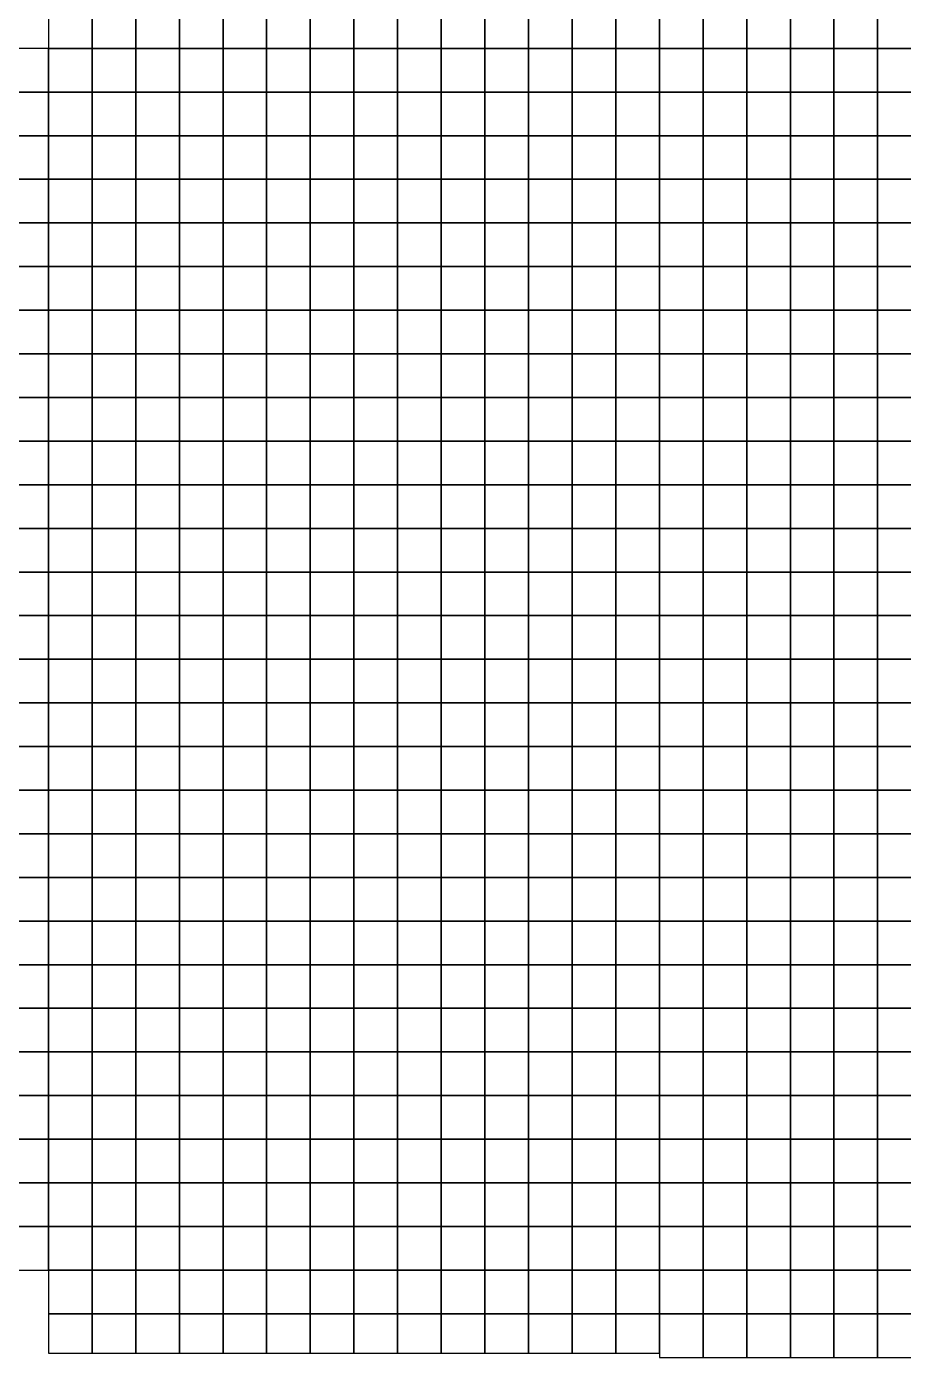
# Model space of a CAD drawing. Extents: x -2.8 to 74.5, y -0.2 to 18.4.
# Drawn here: x 6.07 to 10.09, y -0.2 to 5.9 of the extents above; entities that cross this region are included whole.
import ezdxf

# ---------------------------------------------------------------- set-up
doc = ezdxf.new("R2010")
doc.units = 0
doc.header["$MEASUREMENT"] = 0
doc.layers.add('layer_elements', color=7, linetype='Continuous')

msp = doc.modelspace()

# ---------------------------------------------------------------- linework, layer by layer
at = {"layer": 'layer_elements', "color": 40, "true_color": 0xffdc37}
for points in [[(6.17, 5.8), (6.37, 5.8, 0), (6.37, 6, 0), (6.17, 6)], [(6.17, 5.6, 0), (6.37, 5.6, 0), (6.37, 5.8, 0), (6.17, 5.8)], [(6.37, 5.6, 0), (6.57, 5.6), (6.57, 5.8), (6.37, 5.8, 0)], [(6.57, 5.6), (6.77, 5.6), (6.77, 5.8), (6.57, 5.8)], [(6.17, 5.4), (6.37, 5.4), (6.37, 5.6, 0), (6.17, 5.6, 0)], [(6.37, 5.4), (6.57, 5.4), (6.57, 5.6), (6.37, 5.6, 0)], [(5.97, 0.6), (6.17, 0.6), (6.17, 0.8), (5.97, 0.8)], [(6.17, 0.6), (6.37, 0.6), (6.37, 0.8), (6.17, 0.8)], [(6.37, 0.6), (6.57, 0.6), (6.57, 0.8), (6.37, 0.8)], [(6.57, 0.4), (6.77, 0.4), (6.77, 0.6), (6.57, 0.6)], [(5.97, 0.2), (6.17, 0.2), (6.17, 0.4), (5.97, 0.4, 0)], [(6.57, 0.2), (6.77, 0.2), (6.77, 0.4), (6.57, 0.4)]]:
    msp.add_3dface(points, dxfattribs=at)
at = {"layer": 'layer_elements', "color": 51, "true_color": 0xffff73}
for points in [[(6.37, 5.8, 0), (6.57, 5.8), (6.57, 6), (6.37, 6, 0)], [(6.57, 5.8), (6.77, 5.8), (6.77, 6), (6.57, 6)], [(6.77, 5.8), (6.97, 5.8), (6.97, 6), (6.77, 6)], [(6.97, 5.8), (7.17, 5.8), (7.17, 6), (6.97, 6)], [(7.17, 5.8), (7.37, 5.8), (7.37, 6), (7.17, 6)], [(6.77, 5.6), (6.97, 5.6), (6.97, 5.8), (6.77, 5.8)], [(6.97, 5.6), (7.17, 5.6), (7.17, 5.8), (6.97, 5.8)], [(7.17, 5.6), (7.37, 5.6), (7.37, 5.8), (7.17, 5.8)], [(6.57, 5.4), (6.77, 5.4), (6.77, 5.6), (6.57, 5.6)], [(6.77, 5.4), (6.97, 5.4), (6.97, 5.6), (6.77, 5.6)], [(6.97, 5.4), (7.17, 5.4), (7.17, 5.6), (6.97, 5.6)], [(7.17, 5.4), (7.37, 5.4), (7.37, 5.6), (7.17, 5.6)], [(6.37, 5.2), (6.57, 5.2), (6.57, 5.4), (6.37, 5.4)], [(6.57, 5.2), (6.77, 5.2), (6.77, 5.4), (6.57, 5.4)], [(6.77, 5.2), (6.97, 5.2), (6.97, 5.4), (6.77, 5.4)], [(6.97, 5.2), (7.17, 5.2), (7.17, 5.4), (6.97, 5.4)], [(6.57, 1), (6.77, 1), (6.77, 1.2), (6.57, 1.2)], [(5.97, 0.8), (6.17, 0.8), (6.17, 1), (5.97, 1)], [(6.17, 0.8), (6.37, 0.8), (6.37, 1), (6.17, 1)], [(6.37, 0.8), (6.57, 0.8), (6.57, 1), (6.37, 1)], [(6.57, 0.8), (6.77, 0.8), (6.77, 1), (6.57, 1)], [(6.77, 0.8), (6.97, 0.8), (6.97, 1), (6.77, 1)], [(6.97, 0.8), (7.17, 0.8), (7.17, 1), (6.97, 1)], [(6.57, 0.6), (6.77, 0.6), (6.77, 0.8), (6.57, 0.8)], [(6.77, 0.6), (6.97, 0.6), (6.97, 0.8), (6.77, 0.8)], [(6.97, 0.6), (7.17, 0.6), (7.17, 0.8), (6.97, 0.8)], [(6.77, 0.4), (6.97, 0.4), (6.97, 0.6), (6.77, 0.6)], [(6.77, 0.2), (6.97, 0.2), (6.97, 0.4), (6.77, 0.4)], [(6.37, 0, 0), (6.57, 0), (6.57, 0.2), (6.37, 0.2, 0)], [(6.57, 0), (6.77, 0), (6.77, 0.2), (6.57, 0.2)], [(6.77, 0), (6.97, 0), (6.97, 0.2), (6.77, 0.2)]]:
    msp.add_3dface(points, dxfattribs=at)
at = {"layer": 'layer_elements', "color": 171, "true_color": 0x8080ff}
for points in [[(7.37, 5.8), (7.57, 5.8), (7.57, 6), (7.37, 6)], [(7.57, 5.8), (7.77, 5.8), (7.77, 6), (7.57, 6)], [(7.77, 5.8), (7.97, 5.8), (7.97, 6), (7.77, 6)], [(7.97, 5.8), (8.17, 5.8), (8.17, 6), (7.97, 6)], [(8.17, 5.8), (8.37, 5.8), (8.37, 6), (8.17, 6)], [(8.37, 5.8), (8.57, 5.8), (8.57, 6), (8.37, 6)], [(8.57, 5.8), (8.77, 5.8), (8.77, 6), (8.57, 6)], [(8.77, 5.8), (8.97, 5.8, 0), (8.97, 6, 0), (8.77, 6)], [(8.97, 5.8, 0), (9.17, 5.8), (9.17, 6), (8.97, 6, 0)], [(9.17, 5.8), (9.37, 5.8), (9.37, 6), (9.17, 6)], [(9.37, 5.8), (9.57, 5.8), (9.57, 6), (9.37, 6)], [(9.57, 5.8), (9.77, 5.8), (9.77, 6), (9.57, 6)], [(9.77, 5.8), (9.97, 5.8), (9.97, 6), (9.77, 6)], [(9.97, 5.8), (10.17, 5.8), (10.17, 6), (9.97, 6)], [(5.97, 5.6, 0), (6.17, 5.6, 0), (6.17, 5.8), (5.97, 5.8)], [(7.37, 5.6), (7.57, 5.6), (7.57, 5.8), (7.37, 5.8)], [(7.57, 5.6), (7.77, 5.6), (7.77, 5.8), (7.57, 5.8)], [(7.77, 5.6), (7.97, 5.6), (7.97, 5.8), (7.77, 5.8)], [(7.97, 5.6), (8.17, 5.6), (8.17, 5.8), (7.97, 5.8)], [(8.17, 5.6), (8.37, 5.6), (8.37, 5.8), (8.17, 5.8)], [(8.37, 5.6), (8.57, 5.6), (8.57, 5.8), (8.37, 5.8)], [(8.57, 5.6), (8.77, 5.6), (8.77, 5.8), (8.57, 5.8)], [(8.77, 5.6), (8.97, 5.6, 0), (8.97, 5.8, 0), (8.77, 5.8)], [(8.97, 5.6, 0), (9.17, 5.6), (9.17, 5.8), (8.97, 5.8, 0)], [(9.17, 5.6), (9.37, 5.6), (9.37, 5.8), (9.17, 5.8)], [(9.37, 5.6), (9.57, 5.6), (9.57, 5.8), (9.37, 5.8)], [(9.57, 5.6), (9.77, 5.6), (9.77, 5.8), (9.57, 5.8)], [(9.77, 5.6), (9.97, 5.6), (9.97, 5.8), (9.77, 5.8)], [(9.97, 5.6), (10.17, 5.6), (10.17, 5.8), (9.97, 5.8)], [(5.97, 5.4), (6.17, 5.4), (6.17, 5.6, 0), (5.97, 5.6, 0)], [(7.37, 5.4), (7.57, 5.4), (7.57, 5.6), (7.37, 5.6)], [(7.57, 5.4), (7.77, 5.4), (7.77, 5.6), (7.57, 5.6)], [(7.77, 5.4), (7.97, 5.4), (7.97, 5.6), (7.77, 5.6)], [(7.97, 5.4), (8.17, 5.4), (8.17, 5.6), (7.97, 5.6)], [(8.17, 5.4), (8.37, 5.4), (8.37, 5.6), (8.17, 5.6)], [(8.37, 5.4), (8.57, 5.4), (8.57, 5.6), (8.37, 5.6)], [(8.57, 5.4), (8.77, 5.4), (8.77, 5.6), (8.57, 5.6)], [(8.77, 5.4), (8.97, 5.4, 0), (8.97, 5.6, 0), (8.77, 5.6)], [(8.97, 5.4, 0), (9.17, 5.4), (9.17, 5.6), (8.97, 5.6, 0)], [(9.17, 5.4), (9.37, 5.4), (9.37, 5.6), (9.17, 5.6)], [(9.37, 5.4), (9.57, 5.4), (9.57, 5.6), (9.37, 5.6)], [(9.57, 5.4), (9.77, 5.4), (9.77, 5.6), (9.57, 5.6)], [(9.77, 5.4), (9.97, 5.4), (9.97, 5.6), (9.77, 5.6)], [(9.97, 5.4), (10.17, 5.4), (10.17, 5.6), (9.97, 5.6)], [(5.97, 5.2), (6.17, 5.2), (6.17, 5.4), (5.97, 5.4)], [(6.17, 5.2), (6.37, 5.2), (6.37, 5.4), (6.17, 5.4)], [(7.17, 5.2), (7.37, 5.2), (7.37, 5.4), (7.17, 5.4)], [(7.37, 5.2), (7.57, 5.2), (7.57, 5.4), (7.37, 5.4)], [(7.57, 5.2), (7.77, 5.2), (7.77, 5.4), (7.57, 5.4)], [(7.77, 5.2), (7.97, 5.2), (7.97, 5.4), (7.77, 5.4)], [(7.97, 5.2), (8.17, 5.2), (8.17, 5.4), (7.97, 5.4)], [(8.17, 5.2), (8.37, 5.2), (8.37, 5.4), (8.17, 5.4)], [(8.37, 5.2), (8.57, 5.2), (8.57, 5.4), (8.37, 5.4)], [(8.57, 5.2), (8.77, 5.2), (8.77, 5.4), (8.57, 5.4)], [(8.77, 5.2), (8.97, 5.2, 0), (8.97, 5.4, 0), (8.77, 5.4)], [(8.97, 5.2, 0), (9.17, 5.2), (9.17, 5.4), (8.97, 5.4, 0)], [(9.17, 5.2), (9.37, 5.2), (9.37, 5.4), (9.17, 5.4)], [(9.37, 5.2), (9.57, 5.2), (9.57, 5.4), (9.37, 5.4)], [(9.57, 5.2), (9.77, 5.2), (9.77, 5.4), (9.57, 5.4)], [(9.77, 5.2), (9.97, 5.2), (9.97, 5.4), (9.77, 5.4)], [(9.97, 5.2), (10.17, 5.2), (10.17, 5.4), (9.97, 5.4)], [(5.97, 5), (6.17, 5), (6.17, 5.2), (5.97, 5.2)], [(6.17, 5), (6.37, 5), (6.37, 5.2), (6.17, 5.2)], [(6.37, 5), (6.57, 5), (6.57, 5.2), (6.37, 5.2)], [(6.57, 5), (6.77, 5), (6.77, 5.2), (6.57, 5.2)], [(6.77, 5), (6.97, 5), (6.97, 5.2), (6.77, 5.2)], [(6.97, 5), (7.17, 5), (7.17, 5.2), (6.97, 5.2)], [(7.17, 5), (7.37, 5), (7.37, 5.2), (7.17, 5.2)], [(7.37, 5), (7.57, 5), (7.57, 5.2), (7.37, 5.2)], [(7.57, 5), (7.77, 5), (7.77, 5.2), (7.57, 5.2)], [(7.77, 5), (7.97, 5), (7.97, 5.2), (7.77, 5.2)], [(7.97, 5), (8.17, 5), (8.17, 5.2), (7.97, 5.2)], [(8.17, 5), (8.37, 5), (8.37, 5.2), (8.17, 5.2)], [(8.37, 5), (8.57, 5), (8.57, 5.2), (8.37, 5.2)], [(8.57, 5), (8.77, 5), (8.77, 5.2), (8.57, 5.2)], [(8.77, 5), (8.97, 5, 0), (8.97, 5.2, 0), (8.77, 5.2)], [(8.97, 5, 0), (9.17, 5), (9.17, 5.2), (8.97, 5.2, 0)], [(9.17, 5), (9.37, 5), (9.37, 5.2), (9.17, 5.2)], [(9.37, 5), (9.57, 5), (9.57, 5.2), (9.37, 5.2)], [(9.57, 5), (9.77, 5), (9.77, 5.2), (9.57, 5.2)], [(9.77, 5), (9.97, 5), (9.97, 5.2), (9.77, 5.2)], [(9.97, 5), (10.17, 5), (10.17, 5.2), (9.97, 5.2)], [(5.97, 4.8), (6.17, 4.8), (6.17, 5), (5.97, 5)], [(6.17, 4.8), (6.37, 4.8), (6.37, 5), (6.17, 5)], [(6.37, 4.8), (6.57, 4.8), (6.57, 5), (6.37, 5)], [(6.57, 4.8), (6.77, 4.8), (6.77, 5), (6.57, 5)], [(6.77, 4.8), (6.97, 4.8), (6.97, 5), (6.77, 5)], [(6.97, 4.8), (7.17, 4.8), (7.17, 5), (6.97, 5)], [(7.17, 4.8), (7.37, 4.8), (7.37, 5), (7.17, 5)], [(7.37, 4.8), (7.57, 4.8), (7.57, 5), (7.37, 5)], [(7.57, 4.8), (7.77, 4.8), (7.77, 5), (7.57, 5)], [(7.77, 4.8), (7.97, 4.8), (7.97, 5), (7.77, 5)], [(7.97, 4.8), (8.17, 4.8), (8.17, 5), (7.97, 5)], [(8.17, 4.8), (8.37, 4.8), (8.37, 5), (8.17, 5)], [(8.37, 4.8), (8.57, 4.8), (8.57, 5), (8.37, 5)], [(8.57, 4.8), (8.77, 4.8), (8.77, 5), (8.57, 5)], [(8.77, 4.8), (8.97, 4.8, 0), (8.97, 5, 0), (8.77, 5)], [(8.97, 4.8, 0), (9.17, 4.8), (9.17, 5), (8.97, 5, 0)], [(9.17, 4.8), (9.37, 4.8), (9.37, 5), (9.17, 5)], [(9.37, 4.8), (9.57, 4.8), (9.57, 5), (9.37, 5)], [(9.57, 4.8), (9.77, 4.8), (9.77, 5), (9.57, 5)], [(9.77, 4.8), (9.97, 4.8), (9.97, 5), (9.77, 5)], [(9.97, 4.8), (10.17, 4.8), (10.17, 5), (9.97, 5)], [(5.97, 4.6), (6.17, 4.6), (6.17, 4.8), (5.97, 4.8)], [(6.17, 4.6), (6.37, 4.6), (6.37, 4.8), (6.17, 4.8)], [(6.37, 4.6), (6.57, 4.6), (6.57, 4.8), (6.37, 4.8)], [(6.57, 4.6), (6.77, 4.6), (6.77, 4.8), (6.57, 4.8)], [(6.77, 4.6), (6.97, 4.6), (6.97, 4.8), (6.77, 4.8)], [(6.97, 4.6), (7.17, 4.6), (7.17, 4.8), (6.97, 4.8)], [(7.17, 4.6), (7.37, 4.6), (7.37, 4.8), (7.17, 4.8)], [(7.37, 4.6), (7.57, 4.6), (7.57, 4.8), (7.37, 4.8)], [(7.57, 4.6), (7.77, 4.6), (7.77, 4.8), (7.57, 4.8)], [(7.77, 4.6), (7.97, 4.6), (7.97, 4.8), (7.77, 4.8)], [(7.97, 4.6), (8.17, 4.6), (8.17, 4.8), (7.97, 4.8)], [(8.17, 4.6), (8.37, 4.6), (8.37, 4.8), (8.17, 4.8)], [(8.37, 4.6), (8.57, 4.6), (8.57, 4.8), (8.37, 4.8)], [(8.57, 4.6), (8.77, 4.6), (8.77, 4.8), (8.57, 4.8)], [(8.77, 4.6), (8.97, 4.6, 0), (8.97, 4.8, 0), (8.77, 4.8)], [(8.97, 4.6, 0), (9.17, 4.6), (9.17, 4.8), (8.97, 4.8, 0)], [(9.17, 4.6), (9.37, 4.6), (9.37, 4.8), (9.17, 4.8)], [(9.37, 4.6), (9.57, 4.6), (9.57, 4.8), (9.37, 4.8)], [(9.57, 4.6), (9.77, 4.6), (9.77, 4.8), (9.57, 4.8)], [(9.77, 4.6), (9.97, 4.6), (9.97, 4.8), (9.77, 4.8)], [(9.97, 4.6), (10.17, 4.6), (10.17, 4.8), (9.97, 4.8)], [(5.97, 4.4), (6.17, 4.4), (6.17, 4.6), (5.97, 4.6)], [(6.17, 4.4), (6.37, 4.4), (6.37, 4.6), (6.17, 4.6)], [(6.37, 4.4), (6.57, 4.4), (6.57, 4.6), (6.37, 4.6)], [(6.57, 4.4), (6.77, 4.4), (6.77, 4.6), (6.57, 4.6)], [(6.77, 4.4), (6.97, 4.4), (6.97, 4.6), (6.77, 4.6)], [(6.97, 4.4), (7.17, 4.4), (7.17, 4.6), (6.97, 4.6)], [(7.17, 4.4), (7.37, 4.4), (7.37, 4.6), (7.17, 4.6)], [(7.37, 4.4), (7.57, 4.4), (7.57, 4.6), (7.37, 4.6)], [(7.57, 4.4), (7.77, 4.4), (7.77, 4.6), (7.57, 4.6)], [(7.77, 4.4), (7.97, 4.4), (7.97, 4.6), (7.77, 4.6)], [(7.97, 4.4), (8.17, 4.4), (8.17, 4.6), (7.97, 4.6)], [(8.17, 4.4), (8.37, 4.4), (8.37, 4.6), (8.17, 4.6)], [(8.37, 4.4), (8.57, 4.4), (8.57, 4.6), (8.37, 4.6)], [(8.57, 4.4), (8.77, 4.4), (8.77, 4.6), (8.57, 4.6)], [(8.77, 4.4), (8.97, 4.4, 0), (8.97, 4.6, 0), (8.77, 4.6)], [(8.97, 4.4, 0), (9.17, 4.4), (9.17, 4.6), (8.97, 4.6, 0)], [(9.17, 4.4), (9.37, 4.4), (9.37, 4.6), (9.17, 4.6)], [(9.37, 4.4), (9.57, 4.4), (9.57, 4.6), (9.37, 4.6)], [(9.57, 4.4), (9.77, 4.4), (9.77, 4.6), (9.57, 4.6)], [(9.77, 4.4), (9.97, 4.4), (9.97, 4.6), (9.77, 4.6)], [(9.97, 4.4), (10.17, 4.4), (10.17, 4.6), (9.97, 4.6)], [(5.97, 4.2), (6.17, 4.2), (6.17, 4.4), (5.97, 4.4)], [(6.17, 4.2), (6.37, 4.2), (6.37, 4.4), (6.17, 4.4)], [(6.37, 4.2), (6.57, 4.2), (6.57, 4.4), (6.37, 4.4)], [(6.57, 4.2), (6.77, 4.2), (6.77, 4.4), (6.57, 4.4)], [(6.77, 4.2), (6.97, 4.2), (6.97, 4.4), (6.77, 4.4)], [(6.97, 4.2), (7.17, 4.2), (7.17, 4.4), (6.97, 4.4)], [(7.17, 4.2), (7.37, 4.2), (7.37, 4.4), (7.17, 4.4)], [(7.37, 4.2), (7.57, 4.2), (7.57, 4.4), (7.37, 4.4)], [(7.57, 4.2), (7.77, 4.2), (7.77, 4.4), (7.57, 4.4)], [(7.77, 4.2), (7.97, 4.2), (7.97, 4.4), (7.77, 4.4)], [(7.97, 4.2), (8.17, 4.2), (8.17, 4.4), (7.97, 4.4)], [(8.17, 4.2), (8.37, 4.2), (8.37, 4.4), (8.17, 4.4)], [(8.37, 4.2), (8.57, 4.2), (8.57, 4.4), (8.37, 4.4)], [(8.57, 4.2), (8.77, 4.2), (8.77, 4.4), (8.57, 4.4)], [(8.77, 4.2), (8.97, 4.2, 0), (8.97, 4.4, 0), (8.77, 4.4)], [(8.97, 4.2, 0), (9.17, 4.2), (9.17, 4.4), (8.97, 4.4, 0)], [(9.17, 4.2), (9.37, 4.2), (9.37, 4.4), (9.17, 4.4)], [(9.37, 4.2), (9.57, 4.2), (9.57, 4.4), (9.37, 4.4)], [(9.57, 4.2), (9.77, 4.2), (9.77, 4.4), (9.57, 4.4)], [(9.77, 4.2), (9.97, 4.2), (9.97, 4.4), (9.77, 4.4)], [(9.97, 4.2), (10.17, 4.2), (10.17, 4.4), (9.97, 4.4)], [(5.97, 4), (6.17, 4), (6.17, 4.2), (5.97, 4.2)], [(6.17, 4), (6.37, 4), (6.37, 4.2), (6.17, 4.2)], [(6.37, 4), (6.57, 4), (6.57, 4.2), (6.37, 4.2)], [(6.57, 4), (6.77, 4), (6.77, 4.2), (6.57, 4.2)], [(6.77, 4), (6.97, 4), (6.97, 4.2), (6.77, 4.2)], [(6.97, 4), (7.17, 4), (7.17, 4.2), (6.97, 4.2)], [(7.17, 4), (7.37, 4), (7.37, 4.2), (7.17, 4.2)], [(7.37, 4), (7.57, 4), (7.57, 4.2), (7.37, 4.2)], [(7.57, 4), (7.77, 4), (7.77, 4.2), (7.57, 4.2)], [(7.77, 4), (7.97, 4), (7.97, 4.2), (7.77, 4.2)], [(7.97, 4), (8.17, 4), (8.17, 4.2), (7.97, 4.2)], [(8.17, 4), (8.37, 4), (8.37, 4.2), (8.17, 4.2)], [(8.37, 4), (8.57, 4), (8.57, 4.2), (8.37, 4.2)], [(8.57, 4), (8.77, 4), (8.77, 4.2), (8.57, 4.2)], [(8.77, 4), (8.97, 4, 0), (8.97, 4.2, 0), (8.77, 4.2)], [(8.97, 4, 0), (9.17, 4), (9.17, 4.2), (8.97, 4.2, 0)], [(9.17, 4), (9.37, 4), (9.37, 4.2), (9.17, 4.2)], [(9.37, 4), (9.57, 4), (9.57, 4.2), (9.37, 4.2)], [(9.57, 4), (9.77, 4), (9.77, 4.2), (9.57, 4.2)], [(9.77, 4), (9.97, 4), (9.97, 4.2), (9.77, 4.2)], [(9.97, 4), (10.17, 4), (10.17, 4.2), (9.97, 4.2)], [(5.97, 3.8), (6.17, 3.8), (6.17, 4), (5.97, 4)], [(6.17, 3.8), (6.37, 3.8), (6.37, 4), (6.17, 4)], [(6.37, 3.8), (6.57, 3.8), (6.57, 4), (6.37, 4)], [(6.57, 3.8), (6.77, 3.8), (6.77, 4), (6.57, 4)], [(6.77, 3.8), (6.97, 3.8), (6.97, 4), (6.77, 4)], [(6.97, 3.8), (7.17, 3.8), (7.17, 4), (6.97, 4)], [(7.17, 3.8), (7.37, 3.8), (7.37, 4), (7.17, 4)], [(7.37, 3.8), (7.57, 3.8), (7.57, 4), (7.37, 4)], [(7.57, 3.8), (7.77, 3.8), (7.77, 4), (7.57, 4)], [(7.77, 3.8), (7.97, 3.8), (7.97, 4), (7.77, 4)], [(7.97, 3.8), (8.17, 3.8), (8.17, 4), (7.97, 4)], [(8.17, 3.8), (8.37, 3.8), (8.37, 4), (8.17, 4)], [(8.37, 3.8), (8.57, 3.8), (8.57, 4), (8.37, 4)], [(8.57, 3.8), (8.77, 3.8), (8.77, 4), (8.57, 4)], [(8.77, 3.8), (8.97, 3.8, 0), (8.97, 4, 0), (8.77, 4)], [(8.97, 3.8, 0), (9.17, 3.8), (9.17, 4), (8.97, 4, 0)], [(9.17, 3.8), (9.37, 3.8), (9.37, 4), (9.17, 4)], [(9.37, 3.8), (9.57, 3.8), (9.57, 4), (9.37, 4)], [(9.57, 3.8), (9.77, 3.8), (9.77, 4), (9.57, 4)], [(9.77, 3.8), (9.97, 3.8), (9.97, 4), (9.77, 4)], [(9.97, 3.8), (10.17, 3.8), (10.17, 4), (9.97, 4)], [(5.97, 3.6), (6.17, 3.6), (6.17, 3.8), (5.97, 3.8)], [(6.17, 3.6), (6.37, 3.6), (6.37, 3.8), (6.17, 3.8)], [(6.37, 3.6), (6.57, 3.6), (6.57, 3.8), (6.37, 3.8)], [(6.57, 3.6), (6.77, 3.6), (6.77, 3.8), (6.57, 3.8)], [(6.77, 3.6), (6.97, 3.6), (6.97, 3.8), (6.77, 3.8)], [(6.97, 3.6), (7.17, 3.6), (7.17, 3.8), (6.97, 3.8)], [(7.17, 3.6), (7.37, 3.6), (7.37, 3.8), (7.17, 3.8)], [(7.37, 3.6), (7.57, 3.6), (7.57, 3.8), (7.37, 3.8)], [(7.57, 3.6), (7.77, 3.6), (7.77, 3.8), (7.57, 3.8)], [(7.77, 3.6), (7.97, 3.6), (7.97, 3.8), (7.77, 3.8)], [(7.97, 3.6), (8.17, 3.6), (8.17, 3.8), (7.97, 3.8)], [(8.17, 3.6), (8.37, 3.6), (8.37, 3.8), (8.17, 3.8)], [(8.37, 3.6), (8.57, 3.6), (8.57, 3.8), (8.37, 3.8)], [(8.57, 3.6), (8.77, 3.6), (8.77, 3.8), (8.57, 3.8)], [(8.77, 3.6), (8.97, 3.6, 0), (8.97, 3.8, 0), (8.77, 3.8)], [(8.97, 3.6, 0), (9.17, 3.6), (9.17, 3.8), (8.97, 3.8, 0)], [(9.17, 3.6), (9.37, 3.6), (9.37, 3.8), (9.17, 3.8)], [(9.37, 3.6), (9.57, 3.6), (9.57, 3.8), (9.37, 3.8)], [(9.57, 3.6), (9.77, 3.6), (9.77, 3.8), (9.57, 3.8)], [(9.77, 3.6), (9.97, 3.6), (9.97, 3.8), (9.77, 3.8)], [(9.97, 3.6), (10.17, 3.6), (10.17, 3.8), (9.97, 3.8)], [(5.97, 3.4), (6.17, 3.4), (6.17, 3.6), (5.97, 3.6)], [(6.17, 3.4), (6.37, 3.4), (6.37, 3.6), (6.17, 3.6)], [(6.37, 3.4), (6.57, 3.4), (6.57, 3.6), (6.37, 3.6)], [(6.57, 3.4), (6.77, 3.4), (6.77, 3.6), (6.57, 3.6)], [(6.77, 3.4), (6.97, 3.4), (6.97, 3.6), (6.77, 3.6)], [(6.97, 3.4), (7.17, 3.4), (7.17, 3.6), (6.97, 3.6)], [(7.17, 3.4), (7.37, 3.4), (7.37, 3.6), (7.17, 3.6)], [(7.37, 3.4), (7.57, 3.4), (7.57, 3.6), (7.37, 3.6)], [(7.57, 3.4), (7.77, 3.4), (7.77, 3.6), (7.57, 3.6)], [(7.77, 3.4), (7.97, 3.4), (7.97, 3.6), (7.77, 3.6)], [(7.97, 3.4), (8.17, 3.4), (8.17, 3.6), (7.97, 3.6)], [(8.17, 3.4), (8.37, 3.4), (8.37, 3.6), (8.17, 3.6)], [(8.37, 3.4), (8.57, 3.4), (8.57, 3.6), (8.37, 3.6)], [(8.57, 3.4), (8.77, 3.4), (8.77, 3.6), (8.57, 3.6)], [(8.77, 3.4), (8.97, 3.4, 0), (8.97, 3.6, 0), (8.77, 3.6)], [(8.97, 3.4, 0), (9.17, 3.4), (9.17, 3.6), (8.97, 3.6, 0)], [(9.17, 3.4), (9.37, 3.4), (9.37, 3.6), (9.17, 3.6)], [(9.37, 3.4), (9.57, 3.4), (9.57, 3.6), (9.37, 3.6)], [(9.57, 3.4), (9.77, 3.4), (9.77, 3.6), (9.57, 3.6)], [(9.77, 3.4), (9.97, 3.4), (9.97, 3.6), (9.77, 3.6)], [(9.97, 3.4), (10.17, 3.4), (10.17, 3.6), (9.97, 3.6)], [(5.97, 3.2), (6.17, 3.2), (6.17, 3.4), (5.97, 3.4)], [(6.17, 3.2), (6.37, 3.2), (6.37, 3.4), (6.17, 3.4)], [(6.37, 3.2), (6.57, 3.2), (6.57, 3.4), (6.37, 3.4)], [(6.57, 3.2), (6.77, 3.2), (6.77, 3.4), (6.57, 3.4)], [(6.77, 3.2), (6.97, 3.2), (6.97, 3.4), (6.77, 3.4)], [(6.97, 3.2), (7.17, 3.2), (7.17, 3.4), (6.97, 3.4)], [(7.17, 3.2), (7.37, 3.2), (7.37, 3.4), (7.17, 3.4)], [(7.37, 3.2), (7.57, 3.2), (7.57, 3.4), (7.37, 3.4)], [(7.57, 3.2), (7.77, 3.2), (7.77, 3.4), (7.57, 3.4)], [(7.77, 3.2), (7.97, 3.2), (7.97, 3.4), (7.77, 3.4)], [(7.97, 3.2), (8.17, 3.2), (8.17, 3.4), (7.97, 3.4)], [(8.17, 3.2), (8.37, 3.2), (8.37, 3.4), (8.17, 3.4)], [(8.37, 3.2), (8.57, 3.2), (8.57, 3.4), (8.37, 3.4)], [(8.57, 3.2), (8.77, 3.2), (8.77, 3.4), (8.57, 3.4)], [(8.77, 3.2), (8.97, 3.2, 0), (8.97, 3.4, 0), (8.77, 3.4)], [(8.97, 3.2, 0), (9.17, 3.2), (9.17, 3.4), (8.97, 3.4, 0)], [(9.17, 3.2), (9.37, 3.2), (9.37, 3.4), (9.17, 3.4)], [(9.37, 3.2), (9.57, 3.2), (9.57, 3.4), (9.37, 3.4)], [(9.57, 3.2), (9.77, 3.2), (9.77, 3.4), (9.57, 3.4)], [(9.77, 3.2), (9.97, 3.2), (9.97, 3.4), (9.77, 3.4)], [(9.97, 3.2), (10.17, 3.2), (10.17, 3.4), (9.97, 3.4)], [(5.97, 3), (6.17, 3), (6.17, 3.2), (5.97, 3.2)], [(6.17, 3), (6.37, 3), (6.37, 3.2), (6.17, 3.2)], [(6.37, 3), (6.57, 3), (6.57, 3.2), (6.37, 3.2)], [(6.57, 3), (6.77, 3), (6.77, 3.2), (6.57, 3.2)], [(6.77, 3), (6.97, 3), (6.97, 3.2), (6.77, 3.2)], [(6.97, 3), (7.17, 3), (7.17, 3.2), (6.97, 3.2)], [(7.17, 3), (7.37, 3), (7.37, 3.2), (7.17, 3.2)], [(7.37, 3), (7.57, 3), (7.57, 3.2), (7.37, 3.2)], [(7.57, 3), (7.77, 3), (7.77, 3.2), (7.57, 3.2)], [(7.77, 3), (7.97, 3), (7.97, 3.2), (7.77, 3.2)], [(7.97, 3), (8.17, 3), (8.17, 3.2), (7.97, 3.2)], [(8.17, 3), (8.37, 3), (8.37, 3.2), (8.17, 3.2)], [(8.37, 3), (8.57, 3), (8.57, 3.2), (8.37, 3.2)], [(8.57, 3), (8.77, 3), (8.77, 3.2), (8.57, 3.2)], [(8.77, 3), (8.97, 3, 0), (8.97, 3.2, 0), (8.77, 3.2)], [(8.97, 3, 0), (9.17, 3), (9.17, 3.2), (8.97, 3.2, 0)], [(9.17, 3), (9.37, 3), (9.37, 3.2), (9.17, 3.2)], [(9.37, 3), (9.57, 3), (9.57, 3.2), (9.37, 3.2)], [(9.57, 3), (9.77, 3), (9.77, 3.2), (9.57, 3.2)], [(9.77, 3), (9.97, 3), (9.97, 3.2), (9.77, 3.2)], [(9.97, 3), (10.17, 3), (10.17, 3.2), (9.97, 3.2)], [(5.97, 2.8), (6.17, 2.8), (6.17, 3), (5.97, 3)], [(6.17, 2.8), (6.37, 2.8), (6.37, 3), (6.17, 3)], [(6.37, 2.8), (6.57, 2.8), (6.57, 3), (6.37, 3)], [(6.57, 2.8), (6.77, 2.8), (6.77, 3), (6.57, 3)], [(6.77, 2.8), (6.97, 2.8), (6.97, 3), (6.77, 3)], [(6.97, 2.8), (7.17, 2.8), (7.17, 3), (6.97, 3)], [(7.17, 2.8), (7.37, 2.8), (7.37, 3), (7.17, 3)], [(7.37, 2.8), (7.57, 2.8), (7.57, 3), (7.37, 3)], [(7.57, 2.8), (7.77, 2.8), (7.77, 3), (7.57, 3)], [(7.77, 2.8), (7.97, 2.8), (7.97, 3), (7.77, 3)], [(7.97, 2.8), (8.17, 2.8), (8.17, 3), (7.97, 3)], [(8.17, 2.8), (8.37, 2.8), (8.37, 3), (8.17, 3)], [(8.37, 2.8), (8.57, 2.8), (8.57, 3), (8.37, 3)], [(8.57, 2.8), (8.77, 2.8), (8.77, 3), (8.57, 3)], [(8.77, 2.8), (8.97, 2.8, 0), (8.97, 3, 0), (8.77, 3)], [(8.97, 2.8, 0), (9.17, 2.8), (9.17, 3), (8.97, 3, 0)], [(9.17, 2.8), (9.37, 2.8), (9.37, 3), (9.17, 3)], [(9.37, 2.8), (9.57, 2.8), (9.57, 3), (9.37, 3)], [(9.57, 2.8), (9.77, 2.8), (9.77, 3), (9.57, 3)], [(9.77, 2.8), (9.97, 2.8), (9.97, 3), (9.77, 3)], [(9.97, 2.8), (10.17, 2.8), (10.17, 3), (9.97, 3)], [(5.97, 2.6), (6.17, 2.6), (6.17, 2.8), (5.97, 2.8)], [(6.17, 2.6), (6.37, 2.6), (6.37, 2.8), (6.17, 2.8)], [(6.37, 2.6), (6.57, 2.6), (6.57, 2.8), (6.37, 2.8)], [(6.57, 2.6), (6.77, 2.6), (6.77, 2.8), (6.57, 2.8)], [(6.77, 2.6), (6.97, 2.6), (6.97, 2.8), (6.77, 2.8)], [(6.97, 2.6), (7.17, 2.6), (7.17, 2.8), (6.97, 2.8)], [(7.17, 2.6), (7.37, 2.6), (7.37, 2.8), (7.17, 2.8)], [(7.37, 2.6), (7.57, 2.6), (7.57, 2.8), (7.37, 2.8)], [(7.57, 2.6), (7.77, 2.6), (7.77, 2.8), (7.57, 2.8)], [(7.77, 2.6), (7.97, 2.6), (7.97, 2.8), (7.77, 2.8)], [(7.97, 2.6), (8.17, 2.6), (8.17, 2.8), (7.97, 2.8)], [(8.17, 2.6), (8.37, 2.6), (8.37, 2.8), (8.17, 2.8)], [(8.37, 2.6), (8.57, 2.6), (8.57, 2.8), (8.37, 2.8)], [(8.57, 2.6), (8.77, 2.6), (8.77, 2.8), (8.57, 2.8)], [(8.77, 2.6), (8.97, 2.6, 0), (8.97, 2.8, 0), (8.77, 2.8)], [(8.97, 2.6, 0), (9.17, 2.6), (9.17, 2.8), (8.97, 2.8, 0)], [(9.17, 2.6), (9.37, 2.6), (9.37, 2.8), (9.17, 2.8)], [(9.37, 2.6), (9.57, 2.6), (9.57, 2.8), (9.37, 2.8)], [(9.57, 2.6), (9.77, 2.6), (9.77, 2.8), (9.57, 2.8)], [(9.77, 2.6), (9.97, 2.6), (9.97, 2.8), (9.77, 2.8)], [(9.97, 2.6), (10.17, 2.6), (10.17, 2.8), (9.97, 2.8)], [(5.97, 2.4), (6.17, 2.4), (6.17, 2.6), (5.97, 2.6)], [(6.17, 2.4), (6.37, 2.4), (6.37, 2.6), (6.17, 2.6)], [(6.37, 2.4), (6.57, 2.4), (6.57, 2.6), (6.37, 2.6)], [(6.57, 2.4), (6.77, 2.4), (6.77, 2.6), (6.57, 2.6)], [(6.77, 2.4), (6.97, 2.4), (6.97, 2.6), (6.77, 2.6)], [(6.97, 2.4), (7.17, 2.4), (7.17, 2.6), (6.97, 2.6)], [(7.17, 2.4), (7.37, 2.4), (7.37, 2.6), (7.17, 2.6)], [(7.37, 2.4), (7.57, 2.4), (7.57, 2.6), (7.37, 2.6)], [(7.57, 2.4), (7.77, 2.4), (7.77, 2.6), (7.57, 2.6)], [(7.77, 2.4), (7.97, 2.4), (7.97, 2.6), (7.77, 2.6)], [(7.97, 2.4), (8.17, 2.4), (8.17, 2.6), (7.97, 2.6)], [(8.17, 2.4), (8.37, 2.4), (8.37, 2.6), (8.17, 2.6)], [(8.37, 2.4), (8.57, 2.4), (8.57, 2.6), (8.37, 2.6)], [(8.57, 2.4), (8.77, 2.4), (8.77, 2.6), (8.57, 2.6)], [(8.77, 2.4), (8.97, 2.4, 0), (8.97, 2.6, 0), (8.77, 2.6)], [(8.97, 2.4, 0), (9.17, 2.4), (9.17, 2.6), (8.97, 2.6, 0)], [(9.17, 2.4), (9.37, 2.4), (9.37, 2.6), (9.17, 2.6)], [(9.37, 2.4), (9.57, 2.4), (9.57, 2.6), (9.37, 2.6)], [(9.57, 2.4), (9.77, 2.4), (9.77, 2.6), (9.57, 2.6)], [(9.77, 2.4), (9.97, 2.4), (9.97, 2.6), (9.77, 2.6)], [(9.97, 2.4), (10.17, 2.4), (10.17, 2.6), (9.97, 2.6)], [(5.97, 2.2), (6.17, 2.2), (6.17, 2.4), (5.97, 2.4)], [(6.17, 2.2), (6.37, 2.2), (6.37, 2.4), (6.17, 2.4)], [(6.37, 2.2), (6.57, 2.2), (6.57, 2.4), (6.37, 2.4)], [(6.57, 2.2), (6.77, 2.2), (6.77, 2.4), (6.57, 2.4)], [(6.77, 2.2), (6.97, 2.2), (6.97, 2.4), (6.77, 2.4)], [(6.97, 2.2), (7.17, 2.2), (7.17, 2.4), (6.97, 2.4)], [(7.17, 2.2), (7.37, 2.2), (7.37, 2.4), (7.17, 2.4)], [(7.37, 2.2), (7.57, 2.2), (7.57, 2.4), (7.37, 2.4)], [(7.57, 2.2), (7.77, 2.2), (7.77, 2.4), (7.57, 2.4)], [(7.77, 2.2), (7.97, 2.2), (7.97, 2.4), (7.77, 2.4)], [(7.97, 2.2), (8.17, 2.2), (8.17, 2.4), (7.97, 2.4)], [(8.17, 2.2), (8.37, 2.2), (8.37, 2.4), (8.17, 2.4)], [(8.37, 2.2), (8.57, 2.2), (8.57, 2.4), (8.37, 2.4)], [(8.57, 2.2), (8.77, 2.2), (8.77, 2.4), (8.57, 2.4)], [(8.77, 2.2), (8.97, 2.2, 0), (8.97, 2.4, 0), (8.77, 2.4)], [(8.97, 2.2, 0), (9.17, 2.2), (9.17, 2.4), (8.97, 2.4, 0)], [(9.17, 2.2), (9.37, 2.2), (9.37, 2.4), (9.17, 2.4)], [(9.37, 2.2), (9.57, 2.2), (9.57, 2.4), (9.37, 2.4)], [(9.57, 2.2), (9.77, 2.2), (9.77, 2.4), (9.57, 2.4)], [(9.77, 2.2), (9.97, 2.2), (9.97, 2.4), (9.77, 2.4)], [(9.97, 2.2), (10.17, 2.2), (10.17, 2.4), (9.97, 2.4)], [(5.97, 2), (6.17, 2), (6.17, 2.2), (5.97, 2.2)], [(6.17, 2), (6.37, 2), (6.37, 2.2), (6.17, 2.2)], [(6.37, 2), (6.57, 2), (6.57, 2.2), (6.37, 2.2)], [(6.57, 2), (6.77, 2), (6.77, 2.2), (6.57, 2.2)], [(6.77, 2), (6.97, 2), (6.97, 2.2), (6.77, 2.2)], [(6.97, 2), (7.17, 2), (7.17, 2.2), (6.97, 2.2)], [(7.17, 2), (7.37, 2), (7.37, 2.2), (7.17, 2.2)], [(7.37, 2), (7.57, 2), (7.57, 2.2), (7.37, 2.2)], [(7.57, 2), (7.77, 2), (7.77, 2.2), (7.57, 2.2)], [(7.77, 2), (7.97, 2), (7.97, 2.2), (7.77, 2.2)], [(7.97, 2), (8.17, 2), (8.17, 2.2), (7.97, 2.2)], [(8.17, 2), (8.37, 2), (8.37, 2.2), (8.17, 2.2)], [(8.37, 2), (8.57, 2), (8.57, 2.2), (8.37, 2.2)], [(8.57, 2), (8.77, 2), (8.77, 2.2), (8.57, 2.2)], [(8.77, 2), (8.97, 2, 0), (8.97, 2.2, 0), (8.77, 2.2)], [(8.97, 2, 0), (9.17, 2), (9.17, 2.2), (8.97, 2.2, 0)], [(9.17, 2), (9.37, 2), (9.37, 2.2), (9.17, 2.2)], [(9.37, 2), (9.57, 2), (9.57, 2.2), (9.37, 2.2)], [(9.57, 2), (9.77, 2), (9.77, 2.2), (9.57, 2.2)], [(9.77, 2), (9.97, 2), (9.97, 2.2), (9.77, 2.2)], [(9.97, 2), (10.17, 2), (10.17, 2.2), (9.97, 2.2)], [(5.97, 1.8), (6.17, 1.8), (6.17, 2), (5.97, 2)], [(6.17, 1.8), (6.37, 1.8), (6.37, 2), (6.17, 2)], [(6.37, 1.8), (6.57, 1.8), (6.57, 2), (6.37, 2)], [(6.57, 1.8), (6.77, 1.8), (6.77, 2), (6.57, 2)], [(6.77, 1.8), (6.97, 1.8), (6.97, 2), (6.77, 2)], [(6.97, 1.8), (7.17, 1.8), (7.17, 2), (6.97, 2)], [(7.17, 1.8), (7.37, 1.8), (7.37, 2), (7.17, 2)], [(7.37, 1.8), (7.57, 1.8), (7.57, 2), (7.37, 2)], [(7.57, 1.8), (7.77, 1.8), (7.77, 2), (7.57, 2)], [(7.77, 1.8), (7.97, 1.8), (7.97, 2), (7.77, 2)], [(7.97, 1.8), (8.17, 1.8), (8.17, 2), (7.97, 2)], [(8.17, 1.8), (8.37, 1.8), (8.37, 2), (8.17, 2)], [(8.37, 1.8), (8.57, 1.8), (8.57, 2), (8.37, 2)], [(8.57, 1.8), (8.77, 1.8), (8.77, 2), (8.57, 2)], [(8.77, 1.8), (8.97, 1.8, 0), (8.97, 2, 0), (8.77, 2)], [(8.97, 1.8, 0), (9.17, 1.8), (9.17, 2), (8.97, 2, 0)], [(9.17, 1.8), (9.37, 1.8), (9.37, 2), (9.17, 2)], [(9.37, 1.8), (9.57, 1.8), (9.57, 2), (9.37, 2)], [(9.57, 1.8), (9.77, 1.8), (9.77, 2), (9.57, 2)], [(9.77, 1.8), (9.97, 1.8), (9.97, 2), (9.77, 2)], [(9.97, 1.8), (10.17, 1.8), (10.17, 2), (9.97, 2)], [(5.97, 1.6), (6.17, 1.6), (6.17, 1.8), (5.97, 1.8)], [(6.17, 1.6), (6.37, 1.6), (6.37, 1.8), (6.17, 1.8)], [(6.37, 1.6), (6.57, 1.6), (6.57, 1.8), (6.37, 1.8)], [(6.57, 1.6), (6.77, 1.6), (6.77, 1.8), (6.57, 1.8)], [(6.77, 1.6), (6.97, 1.6), (6.97, 1.8), (6.77, 1.8)], [(6.97, 1.6), (7.17, 1.6), (7.17, 1.8), (6.97, 1.8)], [(7.17, 1.6), (7.37, 1.6), (7.37, 1.8), (7.17, 1.8)], [(7.37, 1.6), (7.57, 1.6), (7.57, 1.8), (7.37, 1.8)], [(7.57, 1.6), (7.77, 1.6), (7.77, 1.8), (7.57, 1.8)], [(7.77, 1.6), (7.97, 1.6), (7.97, 1.8), (7.77, 1.8)], [(7.97, 1.6), (8.17, 1.6), (8.17, 1.8), (7.97, 1.8)], [(8.17, 1.6), (8.37, 1.6), (8.37, 1.8), (8.17, 1.8)], [(8.37, 1.6), (8.57, 1.6), (8.57, 1.8), (8.37, 1.8)], [(8.57, 1.6), (8.77, 1.6), (8.77, 1.8), (8.57, 1.8)], [(8.77, 1.6), (8.97, 1.6, 0), (8.97, 1.8, 0), (8.77, 1.8)], [(8.97, 1.6, 0), (9.17, 1.6), (9.17, 1.8), (8.97, 1.8, 0)], [(9.17, 1.6), (9.37, 1.6), (9.37, 1.8), (9.17, 1.8)], [(9.37, 1.6), (9.57, 1.6), (9.57, 1.8), (9.37, 1.8)], [(9.57, 1.6), (9.77, 1.6), (9.77, 1.8), (9.57, 1.8)], [(9.77, 1.6), (9.97, 1.6), (9.97, 1.8), (9.77, 1.8)], [(9.97, 1.6), (10.17, 1.6), (10.17, 1.8), (9.97, 1.8)], [(5.97, 1.4), (6.17, 1.4), (6.17, 1.6), (5.97, 1.6)], [(6.17, 1.4), (6.37, 1.4), (6.37, 1.6), (6.17, 1.6)], [(6.37, 1.4), (6.57, 1.4), (6.57, 1.6), (6.37, 1.6)], [(6.57, 1.4), (6.77, 1.4), (6.77, 1.6), (6.57, 1.6)], [(6.77, 1.4), (6.97, 1.4), (6.97, 1.6), (6.77, 1.6)], [(6.97, 1.4), (7.17, 1.4), (7.17, 1.6), (6.97, 1.6)], [(7.17, 1.4), (7.37, 1.4), (7.37, 1.6), (7.17, 1.6)], [(7.37, 1.4), (7.57, 1.4), (7.57, 1.6), (7.37, 1.6)], [(7.57, 1.4), (7.77, 1.4), (7.77, 1.6), (7.57, 1.6)], [(7.77, 1.4), (7.97, 1.4), (7.97, 1.6), (7.77, 1.6)], [(7.97, 1.4), (8.17, 1.4), (8.17, 1.6), (7.97, 1.6)], [(8.17, 1.4), (8.37, 1.4), (8.37, 1.6), (8.17, 1.6)], [(8.37, 1.4), (8.57, 1.4), (8.57, 1.6), (8.37, 1.6)], [(8.57, 1.4), (8.77, 1.4), (8.77, 1.6), (8.57, 1.6)], [(8.77, 1.4), (8.97, 1.4, 0), (8.97, 1.6, 0), (8.77, 1.6)], [(8.97, 1.4, 0), (9.17, 1.4), (9.17, 1.6), (8.97, 1.6, 0)], [(9.17, 1.4), (9.37, 1.4), (9.37, 1.6), (9.17, 1.6)], [(9.37, 1.4), (9.57, 1.4), (9.57, 1.6), (9.37, 1.6)], [(9.57, 1.4), (9.77, 1.4), (9.77, 1.6), (9.57, 1.6)], [(9.77, 1.4), (9.97, 1.4), (9.97, 1.6), (9.77, 1.6)], [(9.97, 1.4), (10.17, 1.4), (10.17, 1.6), (9.97, 1.6)], [(5.97, 1.2), (6.17, 1.2), (6.17, 1.4), (5.97, 1.4)], [(6.17, 1.2), (6.37, 1.2), (6.37, 1.4), (6.17, 1.4)], [(6.37, 1.2), (6.57, 1.2), (6.57, 1.4), (6.37, 1.4)], [(6.57, 1.2), (6.77, 1.2), (6.77, 1.4), (6.57, 1.4)], [(6.77, 1.2), (6.97, 1.2), (6.97, 1.4), (6.77, 1.4)], [(6.97, 1.2), (7.17, 1.2), (7.17, 1.4), (6.97, 1.4)], [(7.17, 1.2), (7.37, 1.2), (7.37, 1.4), (7.17, 1.4)], [(7.37, 1.2), (7.57, 1.2), (7.57, 1.4), (7.37, 1.4)], [(7.57, 1.2), (7.77, 1.2), (7.77, 1.4), (7.57, 1.4)], [(7.77, 1.2), (7.97, 1.2), (7.97, 1.4), (7.77, 1.4)], [(7.97, 1.2), (8.17, 1.2), (8.17, 1.4), (7.97, 1.4)], [(8.17, 1.2), (8.37, 1.2), (8.37, 1.4), (8.17, 1.4)], [(8.37, 1.2), (8.57, 1.2), (8.57, 1.4), (8.37, 1.4)], [(8.57, 1.2), (8.77, 1.2), (8.77, 1.4), (8.57, 1.4)], [(8.77, 1.2), (8.97, 1.2, 0), (8.97, 1.4, 0), (8.77, 1.4)], [(8.97, 1.2, 0), (9.17, 1.2), (9.17, 1.4), (8.97, 1.4, 0)], [(9.17, 1.2), (9.37, 1.2), (9.37, 1.4), (9.17, 1.4)], [(9.37, 1.2), (9.57, 1.2), (9.57, 1.4), (9.37, 1.4)], [(9.57, 1.2), (9.77, 1.2), (9.77, 1.4), (9.57, 1.4)], [(9.77, 1.2), (9.97, 1.2), (9.97, 1.4), (9.77, 1.4)], [(9.97, 1.2), (10.17, 1.2), (10.17, 1.4), (9.97, 1.4)], [(5.97, 1), (6.17, 1), (6.17, 1.2), (5.97, 1.2)], [(6.17, 1), (6.37, 1), (6.37, 1.2), (6.17, 1.2)], [(6.37, 1), (6.57, 1), (6.57, 1.2), (6.37, 1.2)], [(6.77, 1), (6.97, 1), (6.97, 1.2), (6.77, 1.2)], [(6.97, 1), (7.17, 1), (7.17, 1.2), (6.97, 1.2)], [(7.17, 1), (7.37, 1), (7.37, 1.2), (7.17, 1.2)], [(7.37, 1), (7.57, 1), (7.57, 1.2), (7.37, 1.2)], [(7.57, 1), (7.77, 1), (7.77, 1.2), (7.57, 1.2)], [(7.77, 1), (7.97, 1), (7.97, 1.2), (7.77, 1.2)], [(7.97, 1), (8.17, 1), (8.17, 1.2), (7.97, 1.2)], [(8.17, 1), (8.37, 1), (8.37, 1.2), (8.17, 1.2)], [(8.37, 1), (8.57, 1), (8.57, 1.2), (8.37, 1.2)], [(8.57, 1), (8.77, 1), (8.77, 1.2), (8.57, 1.2)], [(8.77, 1), (8.97, 1, 0), (8.97, 1.2, 0), (8.77, 1.2)], [(8.97, 1, 0), (9.17, 1), (9.17, 1.2), (8.97, 1.2, 0)], [(9.17, 1), (9.37, 1), (9.37, 1.2), (9.17, 1.2)], [(9.37, 1), (9.57, 1), (9.57, 1.2), (9.37, 1.2)], [(9.57, 1), (9.77, 1), (9.77, 1.2), (9.57, 1.2)], [(9.77, 1), (9.97, 1), (9.97, 1.2), (9.77, 1.2)], [(9.97, 1), (10.17, 1), (10.17, 1.2), (9.97, 1.2)], [(7.17, 0.8), (7.37, 0.8), (7.37, 1), (7.17, 1)], [(7.37, 0.8), (7.57, 0.8), (7.57, 1), (7.37, 1)], [(7.57, 0.8), (7.77, 0.8), (7.77, 1), (7.57, 1)], [(7.77, 0.8), (7.97, 0.8), (7.97, 1), (7.77, 1)], [(7.97, 0.8), (8.17, 0.8), (8.17, 1), (7.97, 1)], [(8.17, 0.8), (8.37, 0.8), (8.37, 1), (8.17, 1)], [(8.37, 0.8), (8.57, 0.8), (8.57, 1), (8.37, 1)], [(8.57, 0.8), (8.77, 0.8), (8.77, 1), (8.57, 1)], [(8.77, 0.8), (8.97, 0.8, 0), (8.97, 1, 0), (8.77, 1)], [(8.97, 0.8, 0), (9.17, 0.8), (9.17, 1), (8.97, 1, 0)], [(9.17, 0.8), (9.37, 0.8), (9.37, 1), (9.17, 1)], [(9.37, 0.8), (9.57, 0.8), (9.57, 1), (9.37, 1)], [(9.57, 0.8), (9.77, 0.8), (9.77, 1), (9.57, 1)], [(9.77, 0.8), (9.97, 0.8), (9.97, 1), (9.77, 1)], [(9.97, 0.8), (10.17, 0.8), (10.17, 1), (9.97, 1)], [(7.17, 0.6), (7.37, 0.6), (7.37, 0.8), (7.17, 0.8)], [(7.37, 0.6), (7.57, 0.6), (7.57, 0.8), (7.37, 0.8)], [(7.57, 0.6), (7.77, 0.6), (7.77, 0.8), (7.57, 0.8)], [(7.77, 0.6), (7.97, 0.6), (7.97, 0.8), (7.77, 0.8)], [(7.97, 0.6), (8.17, 0.6), (8.17, 0.8), (7.97, 0.8)], [(8.17, 0.6), (8.37, 0.6), (8.37, 0.8), (8.17, 0.8)], [(8.37, 0.6), (8.57, 0.6), (8.57, 0.8), (8.37, 0.8)], [(8.57, 0.6), (8.77, 0.6), (8.77, 0.8), (8.57, 0.8)], [(8.77, 0.6), (8.97, 0.6, 0), (8.97, 0.8, 0), (8.77, 0.8)], [(8.97, 0.6, 0), (9.17, 0.6), (9.17, 0.8), (8.97, 0.8, 0)], [(9.17, 0.6), (9.37, 0.6), (9.37, 0.8), (9.17, 0.8)], [(9.37, 0.6), (9.57, 0.6), (9.57, 0.8), (9.37, 0.8)], [(9.57, 0.6), (9.77, 0.6), (9.77, 0.8), (9.57, 0.8)], [(9.77, 0.6), (9.97, 0.6), (9.97, 0.8), (9.77, 0.8)], [(9.97, 0.6), (10.17, 0.6), (10.17, 0.8), (9.97, 0.8)], [(6.97, 0.4), (7.17, 0.4), (7.17, 0.6), (6.97, 0.6)], [(7.17, 0.4), (7.37, 0.4), (7.37, 0.6), (7.17, 0.6)], [(7.37, 0.4), (7.57, 0.4), (7.57, 0.6), (7.37, 0.6)], [(7.57, 0.4), (7.77, 0.4), (7.77, 0.6), (7.57, 0.6)], [(7.77, 0.4), (7.97, 0.4), (7.97, 0.6), (7.77, 0.6)], [(7.97, 0.4), (8.17, 0.4), (8.17, 0.6), (7.97, 0.6)], [(8.17, 0.4), (8.37, 0.4), (8.37, 0.6), (8.17, 0.6)], [(8.37, 0.4), (8.57, 0.4), (8.57, 0.6), (8.37, 0.6)], [(8.57, 0.4), (8.77, 0.4), (8.77, 0.6), (8.57, 0.6)], [(8.77, 0.4), (8.97, 0.4, 0), (8.97, 0.6, 0), (8.77, 0.6)], [(8.97, 0.4, 0), (9.17, 0.4), (9.17, 0.6), (8.97, 0.6, 0)], [(9.17, 0.4), (9.37, 0.4), (9.37, 0.6), (9.17, 0.6)], [(9.37, 0.4), (9.57, 0.4), (9.57, 0.6), (9.37, 0.6)], [(9.57, 0.4), (9.77, 0.4), (9.77, 0.6), (9.57, 0.6)], [(9.77, 0.4), (9.97, 0.4), (9.97, 0.6), (9.77, 0.6)], [(9.97, 0.4), (10.17, 0.4), (10.17, 0.6), (9.97, 0.6)], [(6.97, 0.2), (7.17, 0.2), (7.17, 0.4), (6.97, 0.4)], [(7.17, 0.2), (7.37, 0.2), (7.37, 0.4), (7.17, 0.4)], [(7.37, 0.2), (7.57, 0.2), (7.57, 0.4), (7.37, 0.4)], [(7.57, 0.2), (7.77, 0.2), (7.77, 0.4), (7.57, 0.4)], [(7.77, 0.2), (7.97, 0.2), (7.97, 0.4), (7.77, 0.4)], [(7.97, 0.2), (8.17, 0.2), (8.17, 0.4), (7.97, 0.4)], [(8.17, 0.2), (8.37, 0.2), (8.37, 0.4), (8.17, 0.4)], [(8.37, 0.2), (8.57, 0.2), (8.57, 0.4), (8.37, 0.4)], [(8.57, 0.2), (8.77, 0.2), (8.77, 0.4), (8.57, 0.4)], [(8.77, 0.2), (8.97, 0.2, 0), (8.97, 0.4, 0), (8.77, 0.4)], [(8.97, 0.2, 0), (9.17, 0.2), (9.17, 0.4), (8.97, 0.4, 0)], [(9.17, 0.2), (9.37, 0.2), (9.37, 0.4), (9.17, 0.4)], [(9.37, 0.2), (9.57, 0.2), (9.57, 0.4), (9.37, 0.4)], [(9.57, 0.2), (9.77, 0.2), (9.77, 0.4), (9.57, 0.4)], [(9.77, 0.2), (9.97, 0.2), (9.97, 0.4), (9.77, 0.4)], [(9.97, 0.2), (10.17, 0.2), (10.17, 0.4), (9.97, 0.4)], [(6.17, 0), (6.37, 0, 0), (6.37, 0.2, 0), (6.17, 0.2)], [(6.97, 0), (7.17, 0), (7.17, 0.2), (6.97, 0.2)], [(7.17, 0), (7.37, 0), (7.37, 0.2), (7.17, 0.2)], [(7.37, 0), (7.57, 0), (7.57, 0.2), (7.37, 0.2)], [(7.57, 0), (7.77, 0), (7.77, 0.2), (7.57, 0.2)], [(7.77, 0), (7.97, 0), (7.97, 0.2), (7.77, 0.2)], [(7.97, 0), (8.17, 0), (8.17, 0.2), (7.97, 0.2)], [(8.17, 0), (8.37, 0), (8.37, 0.2), (8.17, 0.2)], [(8.37, 0), (8.57, 0), (8.57, 0.2), (8.37, 0.2)], [(8.57, 0), (8.77, 0), (8.77, 0.2), (8.57, 0.2)], [(8.77, 0), (8.97, 0, 0), (8.97, 0.2, 0), (8.77, 0.2)], [(8.97, 0, 0), (9.17, 0), (9.17, 0.2), (8.97, 0.2, 0)], [(9.17, 0), (9.37, 0), (9.37, 0.2), (9.17, 0.2)], [(9.37, 0), (9.57, 0), (9.57, 0.2), (9.37, 0.2)], [(9.57, 0), (9.77, 0), (9.77, 0.2), (9.57, 0.2)], [(9.77, 0), (9.97, 0), (9.97, 0.2), (9.77, 0.2)], [(9.97, 0), (10.17, 0), (10.17, 0.2), (9.97, 0.2)], [(6.17, -0.18), (6.37, -0.18, 0), (6.37, 0, 0), (6.17, 0)], [(6.37, -0.18, 0), (6.57, -0.18), (6.57, 0), (6.37, 0, 0)], [(6.57, -0.18), (6.77, -0.18), (6.77, 0), (6.57, 0)], [(6.77, -0.18), (6.97, -0.18), (6.97, 0), (6.77, 0)], [(6.97, -0.18), (7.17, -0.18), (7.17, 0), (6.97, 0)], [(7.17, -0.18), (7.37, -0.18), (7.37, 0), (7.17, 0)], [(7.37, -0.18), (7.57, -0.18), (7.57, 0), (7.37, 0)], [(7.57, -0.18), (7.77, -0.18), (7.77, 0), (7.57, 0)], [(7.77, -0.18), (7.97, -0.18), (7.97, 0), (7.77, 0)], [(7.97, -0.18), (8.17, -0.18), (8.17, 0), (7.97, 0)], [(8.17, -0.18), (8.37, -0.18), (8.37, 0), (8.17, 0)], [(8.37, -0.18), (8.57, -0.18), (8.57, 0), (8.37, 0)], [(8.57, -0.18), (8.77, -0.18), (8.77, 0), (8.57, 0)], [(8.77, -0.18), (8.97, -0.18), (8.97, 0, 0), (8.77, 0)], [(8.97, -0.2, 0), (9.17, -0.2, 0), (9.17, 0), (8.97, 0, 0)], [(9.17, -0.2, 0), (9.37, -0.2, 0), (9.37, 0), (9.17, 0)], [(9.37, -0.2, 0), (9.57, -0.2, 0), (9.57, 0), (9.37, 0)], [(9.57, -0.2, 0), (9.77, -0.2, 0), (9.77, 0), (9.57, 0)], [(9.77, -0.2, 0), (9.97, -0.2, 0), (9.97, 0), (9.77, 0)], [(9.97, -0.2, 0), (10.17, -0.2, 0), (10.17, 0), (9.97, 0)]]:
    msp.add_3dface(points, dxfattribs=at)
at = {"layer": 'layer_elements', "color": 40, "true_color": 0xffa41c}
for points in [[(5.97, 0.4, 0), (6.17, 0.4), (6.17, 0.6), (5.97, 0.6)], [(6.17, 0.4), (6.37, 0.4), (6.37, 0.6), (6.17, 0.6)], [(6.37, 0.4), (6.57, 0.4), (6.57, 0.6), (6.37, 0.6)], [(6.17, 0.2), (6.37, 0.2, 0), (6.37, 0.4), (6.17, 0.4)], [(6.37, 0.2, 0), (6.57, 0.2), (6.57, 0.4), (6.37, 0.4)]]:
    msp.add_3dface(points, dxfattribs=at)

doc.saveas('drawing.dxf')
